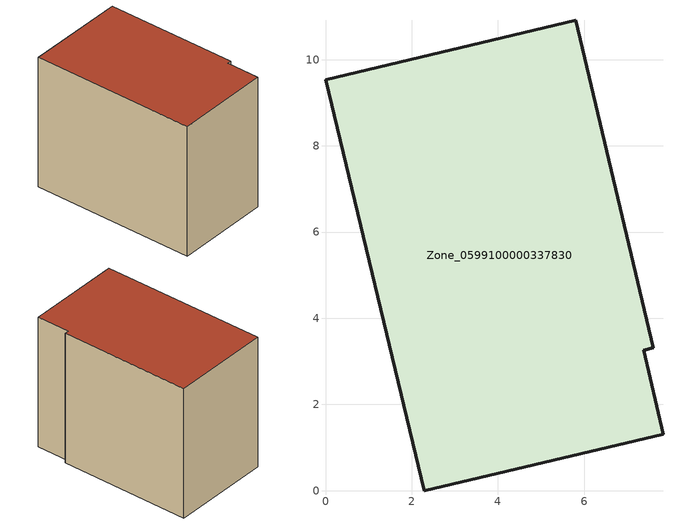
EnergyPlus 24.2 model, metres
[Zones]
Zone_0599100000337830
 floor ground (C_G): 7.61,3.31 7.39,3.25 7.83,1.31 2.29,0 0,9.53 5.81,10.91 z0
 wall outside (C_F): 7.61,3.31 5.81,10.91 0,9.53 2.29,0 7.83,1.31 7.39,3.25 7.61,3.31 z0:8.02
 roof outside (C_R): 7.39,3.25 7.61,3.31 5.81,10.91 0,9.53 2.29,0 7.83,1.31 z8.02
[BUILDING]
Pand.0599100000337830: North Axis=0; Terrain=City; Loads Convergence Tolerance Value=0.04; Temperature Convergence Tolerance Value=0.4; Solar Distribution=FullExterior; Maximum Number of Warmup Days=25; Minimum Number of Warmup Days=1
[Site:Location]
Rotterdam.The.Hague.AP_ZH_NLD Design_Conditions: Latitude=51.96; Longitude=4.45; Time Zone=1; Elevation=-4.5
[SITE:GROUNDTEMPERATURE:BUILDINGSURFACE]
18, 18, 18, 18, 18, 18, 18, 18, 18, 18, 18, 18
[MATERIAL] Thermal Absorptance=0.9; Solar Absorptance=0.7; Visible Absorptance=0.7
Name | Roughness | Thickness | Conductivity | Density | Specific Heat
G.TC.1975-1991 | MediumSmooth | 0.15 | 0.288461 | 540 | 1210
F.TC.1975-1991 | Rough | 0.3 | 0.230769 | 1920 | 840
R.TC.1975-1991 | MediumRough | 0.2 | 0.153846 | 1500 | 1000
[CONSTRUCTION]
C_G: G.TC.1975-1991
C_F: F.TC.1975-1991
C_R: R.TC.1975-1991
[ZONE]
Zone_0599100000337830: Type=1; Multiplier=1; Ceiling Height=Autocalculate; Volume=Autocalculate; Floor Area=autocalculate; Part of Total Floor Area=Yes
[ZONEINFILTRATION:DESIGNFLOWRATE]
Infil_Zone_0599100000337830: Zone or ZoneList or Space or SpaceList=Zone_0599100000337830; Schedule=AlwaysOn; Design Flow Rate Calculation Method=Flow/Area; Flow Rate per Floor Area=0.003; Constant Term Coefficient=1; Temperature Term Coefficient=0; Velocity Term Coefficient=0; Velocity Squared Term Coefficient=0
[HVACTEMPLATE:ZONE:IDEALLOADSAIRSYSTEM]
Zone_0599100000337830: Maximum Heating Supply Air Temperature=50; Minimum Cooling Supply Air Temperature=13; Maximum Heating Supply Air Humidity Ratio=0.0156; Minimum Cooling Supply Air Humidity Ratio=0.0077; Heating Limit=NoLimit; Cooling Limit=NoLimit; Dehumidification Control Type=ConstantSensibleHeatRatio; Cooling Sensible Heat Ratio=0.7; Dehumidification Setpoint=60; Humidification Control Type=None; Humidification Setpoint=30; Outdoor Air Method=None; Outdoor Air Flow Rate per Person=0.00944; Outdoor Air Flow Rate per Zone Floor Area=0; Outdoor Air Flow Rate per Zone=0; Demand Controlled Ventilation Type=None; Outdoor Air Economizer Type=NoEconomizer; Heat Recovery Type=None; Sensible Heat Recovery Effectiveness=0.7; Latent Heat Recovery Effectiveness=0.65
[ZONECONTROL:THERMOSTAT]
ThermostatControl_Zone_0599100000337830: Zone or ZoneList=Zone_0599100000337830; Control Type Schedule=DualSetpointControlType; Control 1=Thermostat_Zone_0599100000337830; Temperature Difference Between Cutout And Setpoint=0
[THERMOSTATSETPOINT:DUALSETPOINT]
Thermostat_Zone_0599100000337830: Heating Setpoint Temperature Schedule=HeatingSetpoint_Zone_0599100000337830; Cooling Setpoint Temperature Schedule=CoolingSetpoint_Zone_0599100000337830
[SCHEDULE:COMPACT]
HeatingSetpoint_Zone_0599100000337830: Through: 12/31, For: AllDays, Until: 24:00, 21
CoolingSetpoint_Zone_0599100000337830: Through: 12/31, For: AllDays, Until: 24:00, 24
DualSetpointControlType: Through: 12/31, For: AllDays, Until: 24:00, 4
AlwaysOn: Through: 12/31, For: AllDays, Until: 24:00, 1
